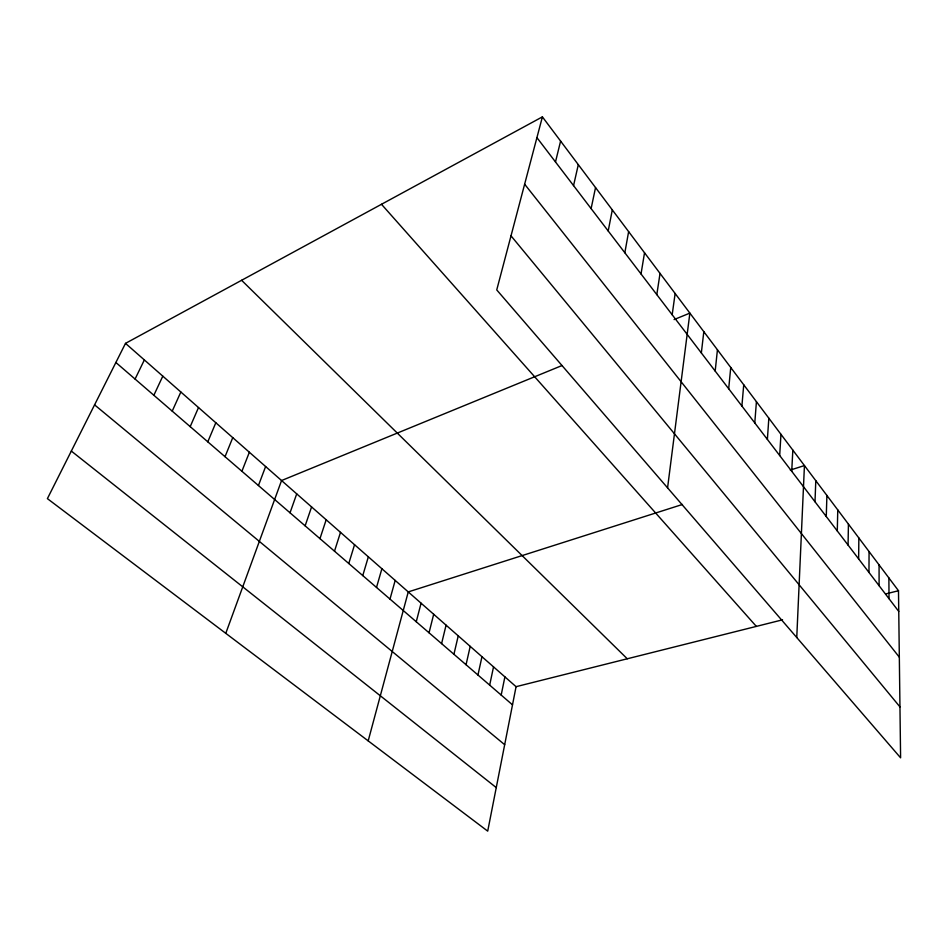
<?xml version="1.0" encoding="UTF-8"?>
<svg xmlns="http://www.w3.org/2000/svg" width="948" height="948" viewBox="0 0 948 948"><rect width="100%" height="100%" fill="white"/><g stroke="black" fill="none" stroke-linecap="round" stroke-linejoin="round"><path stroke-width="1.42" d="M868.972 572.438L869.067 551.57M858.639 558.905L858.852 537.978M848.069 545.076L848.424 524.102M837.285 530.951L837.771 509.929M826.265 516.518L826.905 495.46M815.007 501.765L815.79 480.672M796.758 637.518L804.437 465.563L790.324 470.066M791.722 471.286L792.836 450.122M779.683 455.526L780.962 434.326M767.382 439.41L768.84 418.186M754.786 422.915L756.421 401.679M741.893 406.028L743.73 384.781M728.692 388.751L730.742 367.492M715.183 371.059L717.435 349.788M701.342 352.929L703.819 331.67M667.57 487.841L689.871 313.113L674.075 319.583M672.179 314.748L675.142 293.501M656.81 294.627L660.033 273.403M641.026 273.96L644.533 252.784M624.839 252.761L628.631 231.62M608.201 230.98L612.301 209.887M125.503 343.366L516.067 686.684L487.71 831.135L47.4 498.636L125.503 343.366L542.398 116.865L898.491 590.723L900.6 757.831L496.74 289.922L542.398 116.865M501.184 695.074L504.893 676.86M489.678 685.131L493.529 666.871M591.114 208.596L595.534 187.574M477.958 675.023L481.963 656.703M466.049 664.738L470.208 646.37M573.552 185.607L578.304 164.644M453.926 654.274L458.24 635.847M441.59 643.621L446.07 625.159M555.492 161.954L560.6 141.086M429.041 632.79L433.686 614.268M416.255 621.758L421.078 603.189M368.191 740.886L408.256 591.908L682.453 504.466M389.995 599.089L395.186 580.425M376.51 587.452L381.89 568.741M362.764 575.59L368.345 556.832M348.769 563.503L354.552 544.709M334.502 551.191L340.498 532.361M319.962 538.642L326.183 519.765M305.137 525.844L311.584 506.943M290.029 512.809L296.712 493.872M225.778 633.335L281.556 480.541L562.01 365.537M258.437 485.53L265.618 466.534M241.906 471.263L249.36 452.243M225.032 456.699L232.758 437.644M207.802 441.827L215.812 422.761M190.204 426.636L198.511 407.545M172.228 411.124L180.843 392.022M153.86 395.257L162.795 376.155M135.078 379.058L144.357 359.932M516.067 686.684L782.538 619.826M885.622 593.958L898.491 590.723M71.325 451.07L496.266 787.598M94.575 404.855L504.68 744.701M115.881 362.491L512.513 704.838M241.598 280.288L627.268 658.777M381.487 204.282L756.338 626.391M511.008 235.827L899.96 706.9M524.635 184.196L899.332 657.189M536.912 137.626L898.751 611.436M888.88 577.936L889.034 598.698M879.069 564.889L879.104 585.71"/></g></svg>
